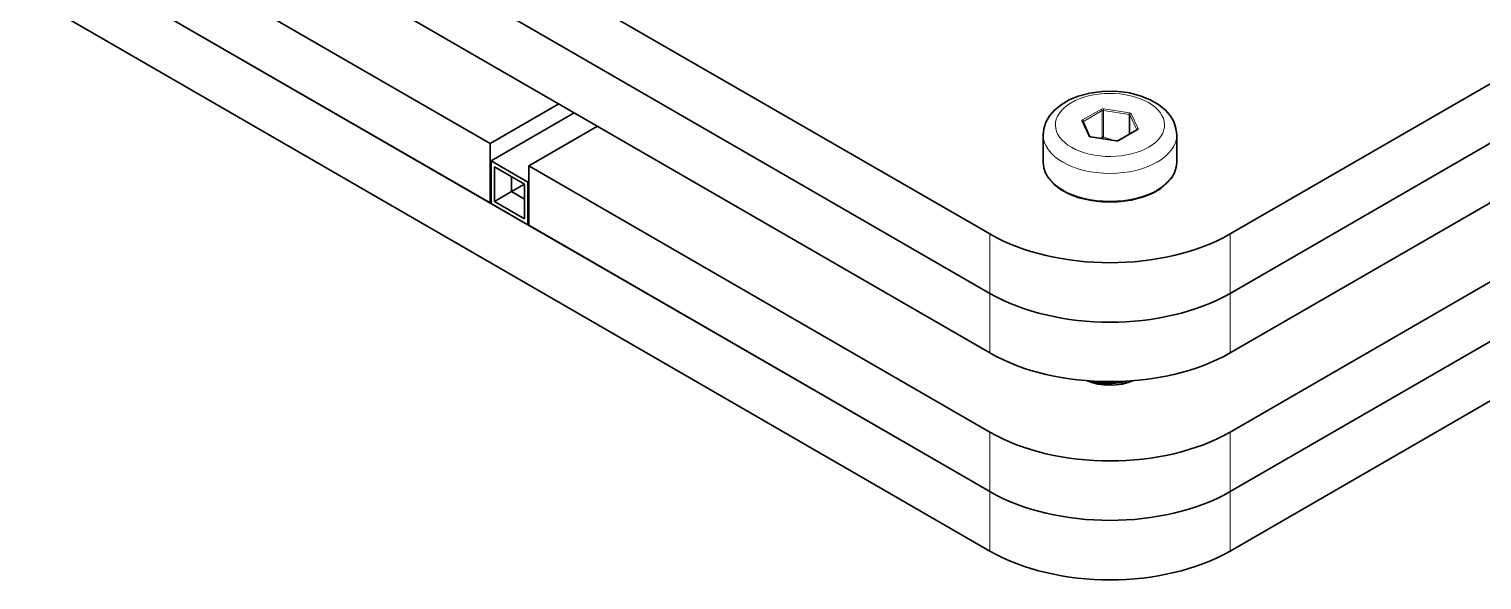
# Model space of a CAD drawing. Extents: x 413 to 941, y 150 to 687.
# Drawn here: x 732.8 to 792.7, y 619.8 to 642.5 of the extents above; entities that cross this region are included whole.
import ezdxf

# ---------------------------------------------------------------- set-up
doc = ezdxf.new("R2010")
doc.units = 0

msp = doc.modelspace()

# ---------------------------------------------------------------- linework, layer by layer
at = {"color": 7, "lineweight": 35}
for p, q in [((732.847, 656.946), (772.445, 634.084)), ((782.344, 634.084), (821.942, 656.946)), ((732.847, 654.496), (772.445, 631.634)), ((732.847, 654.496), (772.445, 631.634)), ((782.344, 631.634), (821.942, 654.496)), ((782.344, 631.634), (821.942, 654.496)), ((732.847, 652.047), (772.445, 629.185)), ((782.344, 629.185), (821.942, 652.047)), ((732.847, 648.781), (751.851, 637.809)), ((782.344, 625.919), (821.942, 648.781)), ((732.847, 646.331), (751.851, 635.36)), ((772.445, 623.469), (732.847, 646.331)), ((782.344, 623.469), (821.942, 646.331)), ((782.344, 623.469), (821.942, 646.331)), ((772.445, 621.02), (732.847, 643.882)), ((782.344, 621.02), (821.942, 643.882)), ((753.442, 636.891), (772.445, 625.919)), ((753.442, 634.441), (772.445, 623.469))]:
    msp.add_line(p, q, dxfattribs=at)
at = {"color": 7, "lineweight": 35, "ltscale": 0.08165}
msp.add_line((751.851, 637.809), (754.679, 639.442), dxfattribs=at)
at = {"color": 7, "lineweight": 35, "ltscale": 0.098999}
msp.add_line((751.886, 637.095), (755.315, 639.075), dxfattribs=at)
at = {"color": 7, "lineweight": 13, "ltscale": 0.022392}
for p, q in [((777.04, 639.227), (776.264, 638.779)), ((777.749, 637.922), (778.525, 638.37))]:
    msp.add_line(p, q, dxfattribs=at)
at = {"color": 7, "lineweight": 13, "ltscale": 0.022391}
msp.add_line((777.075, 639.166), (776.3, 638.718), dxfattribs=at)
at = {"color": 7, "lineweight": 13, "ltscale": 0.027277}
for p, q in [((777.075, 638.075), (777.075, 639.166)), ((777.124, 638.082), (777.124, 639.173))]:
    msp.add_line(p, q, dxfattribs=at)
at = {"color": 7, "lineweight": 13, "ltscale": 0.026806}
for p, q in [((778.183, 639.01), (777.124, 639.173)), ((776.593, 638.071), (777.653, 637.907))]:
    msp.add_line(p, q, dxfattribs=at)
at = {"color": 7, "lineweight": 13, "ltscale": 0.026804}
msp.add_line((778.196, 639.078), (777.137, 639.242), dxfattribs=at)
at = {"color": 7, "lineweight": 13, "ltscale": 0.0205}
msp.add_line((778.183, 638.19), (778.183, 639.01), dxfattribs=at)
at = {"color": 7, "lineweight": 13, "ltscale": 0.016861}
for p, q in [((778.503, 638.377), (778.219, 638.989)), ((778.551, 638.426), (778.267, 639.037)), ((776.239, 638.724), (776.522, 638.112))]:
    msp.add_line(p, q, dxfattribs=at)
at = {"color": 7, "lineweight": 13, "ltscale": 0.019479}
msp.add_line((778.219, 638.21), (778.219, 638.989), dxfattribs=at)
at = {"color": 7, "lineweight": 35, "ltscale": 0.081648}
msp.add_line((753.442, 636.891), (756.27, 638.524), dxfattribs=at)
at = {"color": 7, "lineweight": 35, "ltscale": 0.016861}
msp.add_line((776.284, 638.704), (776.568, 638.092), dxfattribs=at)
at = {"color": 7, "lineweight": 13, "ltscale": 0.001213}
msp.add_line((776.3, 638.67), (776.3, 638.718), dxfattribs=at)
at = {"color": 7, "lineweight": 35, "ltscale": 0.022391}
msp.add_line((777.724, 637.924), (778.5, 638.372), dxfattribs=at)
at = {"color": 7, "lineweight": 35, "ltscale": 0.000190735}
msp.add_line((778.5, 638.372), (778.506, 638.377), dxfattribs=at)
at = {"color": 7, "lineweight": 35, "ltscale": 0.061238}
msp.add_line((751.851, 635.36), (751.851, 637.809), dxfattribs=at)
at = {"color": 7, "lineweight": 35, "ltscale": 0.028577}
msp.add_line((774.645, 637.023), (774.645, 638.166), dxfattribs=at)
at = {"color": 7, "lineweight": 35, "ltscale": 0.026804}
msp.add_line((776.601, 638.08), (777.66, 637.916), dxfattribs=at)
at = {"color": 7, "lineweight": 13, "ltscale": 0.002203}
msp.add_line((777.01, 638.016), (777.075, 638.075), dxfattribs=at)
at = {"color": 7, "lineweight": 13, "ltscale": 0.001008}
msp.add_line((777.074, 638.006), (777.104, 638.033), dxfattribs=at)
at = {"color": 7, "lineweight": 13, "ltscale": 0.001324}
msp.add_line((777.124, 638.082), (777.104, 638.033), dxfattribs=at)
at = {"color": 7, "lineweight": 13, "ltscale": 0.004038}
msp.add_line((777.256, 637.978), (777.104, 638.033), dxfattribs=at)
at = {"color": 7, "lineweight": 35, "ltscale": 0.028578}
msp.add_line((780.145, 637.023), (780.145, 638.166), dxfattribs=at)
at = {"color": 7, "lineweight": 35, "ltscale": 0.043888}
for p, q in [((753.406, 636.217), (751.886, 637.095)), ((751.886, 635.339), (753.406, 634.461))]:
    msp.add_line(p, q, dxfattribs=at)
at = {"color": 7, "lineweight": 35, "ltscale": 0.043887}
for p, q in [((751.886, 637.095), (751.886, 635.339)), ((753.406, 634.461), (753.406, 636.217))]:
    msp.add_line(p, q, dxfattribs=at)
at = {"color": 7, "lineweight": 35, "ltscale": 0.035721}
msp.add_line((752.027, 635.421), (752.027, 636.85), dxfattribs=at)
at = {"color": 7, "lineweight": 35, "ltscale": 0.035723}
for p, q in [((752.027, 636.85), (753.265, 636.135)), ((753.265, 634.706), (752.027, 635.421))]:
    msp.add_line(p, q, dxfattribs=at)
at = {"color": 7, "lineweight": 35, "ltscale": 0.061237}
msp.add_line((753.442, 634.441), (753.442, 636.891), dxfattribs=at)
at = {"color": 7, "lineweight": 35, "ltscale": 0.015311}
msp.add_line((752.734, 635.829), (752.734, 636.442), dxfattribs=at)
at = {"color": 7, "lineweight": 35, "ltscale": 0.01531}
msp.add_line((752.734, 635.829), (753.265, 636.135), dxfattribs=at)
at = {"color": 7, "lineweight": 35, "ltscale": 0.035722}
msp.add_line((753.265, 636.135), (753.265, 634.706), dxfattribs=at)
at = {"color": 7, "lineweight": 35, "ltscale": 0.00102}
msp.add_line((753.406, 636.217), (753.442, 636.237), dxfattribs=at)
at = {"color": 7, "lineweight": 35, "ltscale": 0.001021}
for p, q in [((751.851, 635.36), (751.886, 635.38)), ((753.406, 634.461), (753.442, 634.482))]:
    msp.add_line(p, q, dxfattribs=at)
at = {"color": 7, "lineweight": 35, "ltscale": 0.020413}
msp.add_line((752.027, 635.421), (752.734, 635.829), dxfattribs=at)
at = {"color": 7, "lineweight": 35, "ltscale": 0.015309}
msp.add_line((753.265, 635.523), (752.734, 635.829), dxfattribs=at)
at = {"color": 7, "lineweight": 13, "ltscale": 0.061237}
for p, q in [((772.445, 634.084), (772.445, 631.634)), ((782.344, 634.084), (782.344, 631.634)), ((772.445, 631.634), (772.445, 629.185)), ((782.344, 631.634), (782.344, 629.185)), ((772.445, 623.469), (772.445, 621.02)), ((782.344, 623.469), (782.344, 621.02))]:
    msp.add_line(p, q, dxfattribs=at)
at = {"color": 7, "lineweight": 13, "ltscale": 0.001507}
msp.add_line((776.454, 628.038), (776.507, 628.008), dxfattribs=at)
at = {"color": 7, "lineweight": 13, "ltscale": 0.061238}
for p, q in [((772.445, 623.469), (772.445, 625.919)), ((782.344, 623.469), (782.344, 625.919))]:
    msp.add_line(p, q, dxfattribs=at)
at = {"color": 7, "lineweight": 35}
for points in [[(774.645, 638.166), (774.669, 638.413), (774.758, 638.692), (774.903, 638.945), (775.094, 639.171), (775.382, 639.409), (775.716, 639.605), (776.088, 639.758), (776.57, 639.886), (777.08, 639.954), (777.599, 639.961), (778.112, 639.906)], [(780.145, 638.166), (780.116, 638.433), (780.023, 638.711), (779.873, 638.964), (779.681, 639.185), (779.389, 639.422), (779.053, 639.614), (778.68, 639.765), (778.195, 639.891), (778.112, 639.906)], [(776.632, 635.457), (776.117, 635.578), (775.727, 635.724), (775.383, 635.908), (775.094, 636.126), (774.871, 636.372), (774.744, 636.587), (774.667, 636.812), (774.645, 637.023)], [(776.632, 635.457), (777.177, 635.398), (777.731, 635.405), (778.271, 635.477), (778.776, 635.612), (779.156, 635.768), (779.487, 635.961), (779.759, 636.186), (779.93, 636.388), (780.053, 636.602), (780.125, 636.829), (780.145, 637.023)]]:
    msp.add_lwpolyline(points, dxfattribs=at)
for centre, radius, start, end in [((776.606, 638.144), 0.0644, 232.3851, 264.99437), ((777.679, 638.02), 0.106, 259.87854, 295.29891), ((777.223, 630.025), 2.108, 251.12319, 263.25303), ((777.284, 630.445), 2.532, 262.99975, 286.33698), ((777.395, 621.712), 1.88, 265.69385, 274.29761)]:
    msp.add_arc(centre, radius, start, end, dxfattribs=at)
at = {"color": 7, "lineweight": 13}
for centre, radius, start, end in [((777.172, 638.112), 0.104, 200.80284, 229.22291), ((778.027, 640.24), 2.339, 247.27351, 262.43118), ((777.228, 630.069), 2.143, 252.13797, 263.16195), ((777.246, 630.205), 2.249, 256.26402, 263.00104), ((777.259, 630.286), 2.31, 259.52777, 262.93193), ((777.284, 630.471), 2.549, 262.9796, 285.46732), ((777.284, 630.523), 2.569, 263.04158, 281.79109), ((777.284, 630.53), 2.556, 263.05121, 278.8728), ((777.341, 629.668), 1.824, 277.29593, 295.58307)]:
    msp.add_arc(centre, radius, start, end, dxfattribs=at)
for centre, major_axis, ratio, start_param, end_param in [((777.395, 638.575), (2.25, 0), 0.57735, 1.285398, 7.568583), ((777.111, 639.186), (0.1, 0), 0.57735, 1.308997, 2.356194), ((777.04, 639.186), (-0.025, 0.0433), 0.57735, 3.926991, 5.497787), ((777.111, 639.146), (0.05, 0), 0.57735, 1.308997, 2.356194), ((777.137, 639.201), (0.0076, 0.0494), 0.211325, 0.631914, 2.202711), ((778.196, 639.037), (0.0076, 0.0494), 0.211325, 0.631914, 2.202711), ((778.17, 638.982), (0.05, 0), 0.57735, 0.261799, 1.308997), ((778.17, 639.022), (0.1, 0), 0.57735, 0.261799, 1.308997), ((778.267, 638.997), (0.0453, 0.0211), 0.788675, 1.219917, 2.790713), ((776.335, 638.739), (0.1, 0), 0.57735, 2.356194, 3.403392), ((776.239, 638.683), (-0.0453, -0.0211), 0.788675, 3.141471, 4.36151), ((776.264, 638.739), (-0.025, 0.0433), 0.57735, 3.926991, 5.497787), ((776.335, 638.698), (0.05, 0), 0.57735, 2.356194, 3.043192), ((778.525, 638.329), (0.025, -0.0433), 0.57735, 2.356194, 3.141593), ((778.551, 638.385), (0.0453, 0.0211), 0.788675, 1.219917, 2.790713), ((778.454, 638.411), (0.1, 0), 0.57735, 5.497787, 6.544985), ((777.395, 638.166), (2.75, 0), 0.57735, 3.141622, 6.283214), ((776.522, 638.071), (-0.0453, -0.0211), 0.788675, 3.141471, 4.36151), ((776.619, 638.127), (0.1, 0), 0.57735, 3.403392, 4.45059), ((776.593, 638.03), (-0.0076, -0.0494), 0.211325, 3.141593, 3.773507), ((777.111, 638.054), (0.05, 0), 0.57735, 1.308997, 2.356194), ((777.679, 637.963), (0.1, 0), 0.57735, 4.45059, 5.497787), ((777.653, 637.866), (-0.0076, -0.0494), 0.211325, 3.141593, 3.773507), ((777.749, 637.881), (0.025, -0.0433), 0.57735, 2.356194, 3.141593), ((777.395, 637.023), (2.75, 0), 0.57735, 3.141622, 6.283214), ((777.395, 620.468), (1.099, 0), 0.57735, 4.60135, 4.823126)]:
    msp.add_ellipse(centre, major_axis=major_axis, ratio=ratio, start_param=start_param, end_param=end_param, dxfattribs=at)
at = {"color": 7, "lineweight": 35}
for centre, major_axis, start_param, end_param in [((777.395, 636.942), (7, 0), 3.926991, 5.497787), ((777.395, 634.492), (7, 0), 3.926991, 5.497787), ((777.395, 634.492), (7, 0), 3.926991, 5.497787), ((777.395, 632.043), (7, 0), 3.926991, 5.497787), ((777.395, 628.777), (1.6, 0), 4.063046, 5.361742), ((777.395, 628.777), (7, 0), 3.926991, 5.497787), ((777.395, 626.327), (7, 0), 3.926991, 5.497787), ((777.395, 626.327), (-7, 0), 0.785398, 2.356194), ((777.395, 623.878), (-7, 0), 0.785398, 2.356194)]:
    msp.add_ellipse(centre, major_axis=major_axis, ratio=0.57735, start_param=start_param, end_param=end_param, dxfattribs=at)

doc.saveas('drawing.dxf')
